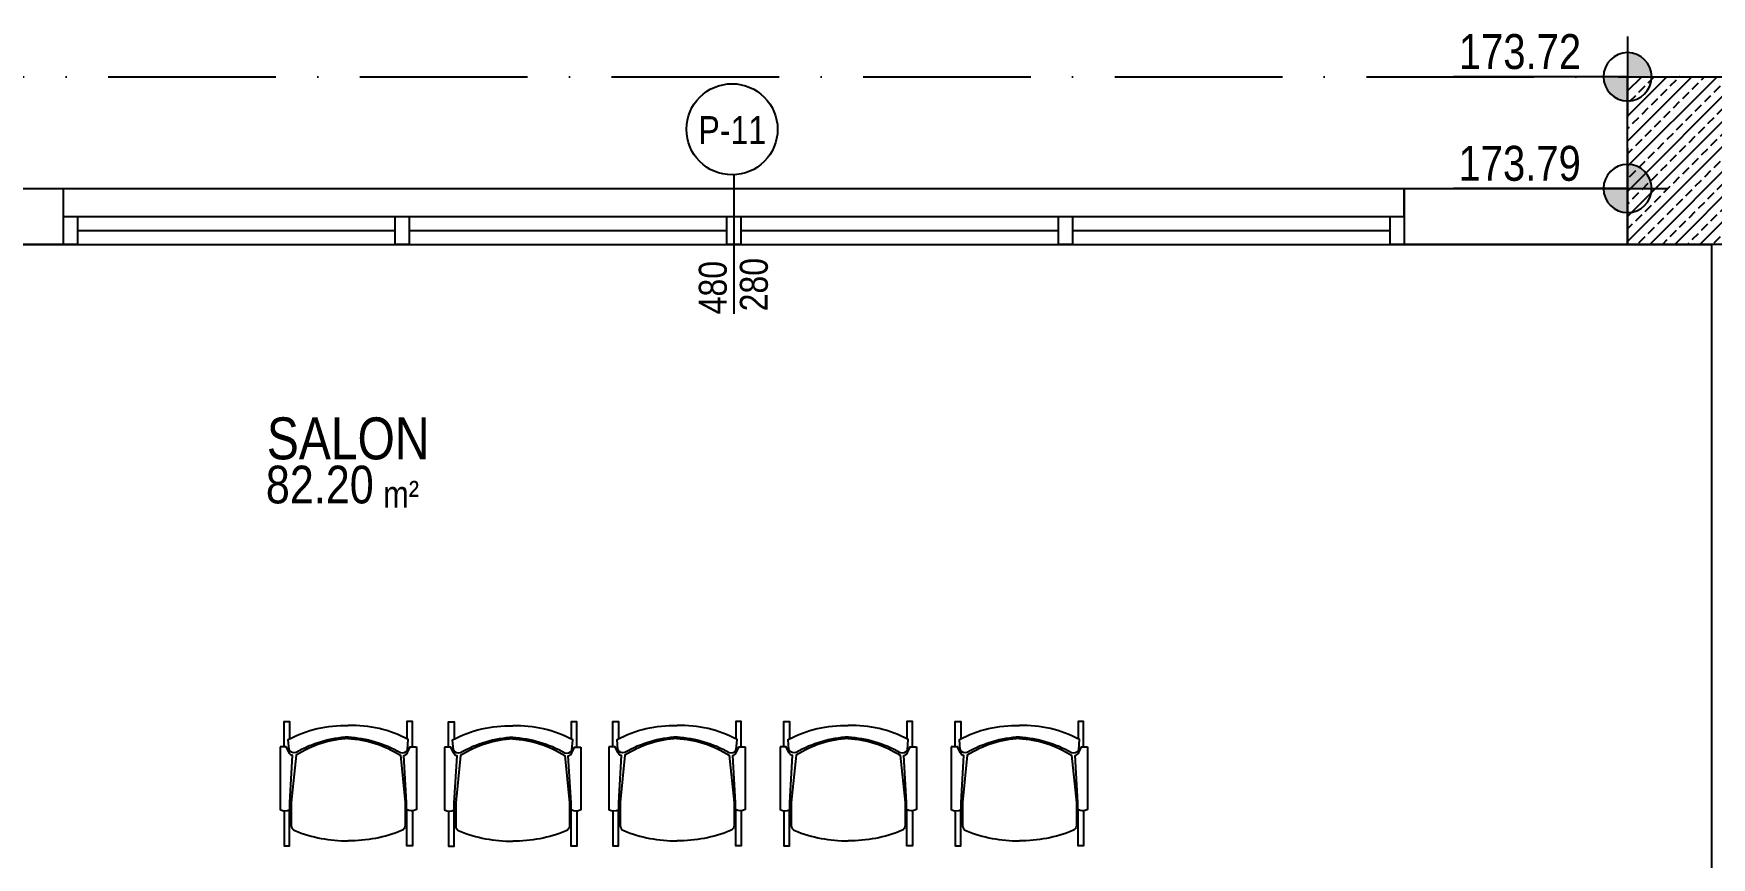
# Model space of a CAD drawing. Header units: millimetres. Extents: x 82776 to 137242, y 11666 to 27998.
# Drawn here: x 103856 to 104457, y 22892 to 23187 of the extents above; entities that cross this region are included whole.
import ezdxf
from ezdxf.enums import TextEntityAlignment as Align

# ---------------------------------------------------------------- set-up
doc = ezdxf.new("R2010")
doc.units = ezdxf.units.MM
doc.linetypes.add('ACAD_ISO10W100', pattern=[18, 12, -3, 0, -3])
doc.layers.add('0_IFC_Area', color=100, linetype='Continuous', plot=False)
for name, color, linetype in [('0_IFC_Elevation_5', 252, 'Continuous'), ('0_IFC_Grid', 14, 'ACAD_ISO10W100'), ('0_IFC_Hatch_Structure', 251, 'Continuous'), ('0_IFC_Notation_Level_200', 160, 'Continuous'), ('0_IFC_Room_Text(No)_50', 12, 'Continuous'), ('0_IFC_Text_Explanation_50', 231, 'Continuous'), ('0_IFC_Window_Text', 60, 'Continuous'), ('1_IFC_Concrete_Section', 50, 'Continuous'), ('2_IFC_Wall', 130, 'Continuous'), ('3_IFC_Window', 136, 'Continuous'), ('6_IFC_Furniture', 35, 'Continuous')]:
    doc.layers.add(name, color=color, linetype=linetype)
doc.styles.add('ARIAL-NARROW', font='ARIALN.TTF')
doc.styles.add('IFC_TEXT', font='ARIALN.TTF')

# ---------------------------------------------------------------- blocks, each defined once
blk = doc.blocks.new('B NK ST')
at = {"layer": '0_IFC_Hatch_Structure', "transparency": 33554687}
h = blk.add_hatch(dxfattribs=at)
h.set_pattern_fill('ANSI33', color=256, angle=180)
h.set_pattern_definition([(225, (-98017.972, -21881.323), (4.49012806, -4.49012806), []), (225, (-98022.462, -21881.323), (4.49012806, -4.49012806), [3.175, -1.5875])])
h.paths.add_polyline_path([(1319.98, 1230), (1359.98, 1230), (1359.98, 1170), (1319.98, 1170)])
at = {"layer": '1_IFC_Concrete_Section'}
blk.add_lwpolyline([(1319.98, 1230), (1359.98, 1230), (1359.98, 1170), (1319.98, 1170)], close=True, dxfattribs=at)
blk = doc.blocks.new('A$Ca679877e')
blk.add_wipeout([(21.42, 20.6), (21.42, 8.16), (22.14, 8), (22.81, 7.68), (22.81, -14.82), (21.42, -14.82), (21.42, -23.9), (19.42, -23.9), (19.42, -17.66), (14.57, -19.81), (9.5, -21.32), (3.99, -22.23), (-1.58, -22.4), (-7.16, -22.23), (-12.66, -21.32), (-17.74, -19.81), (-22.58, -17.66), (-22.58, -23.9), (-24.58, -23.9), (-24.58, -14.82), (-25.97, -14.82), (-25.97, 7.68), (-25.31, 8), (-24.58, 8.16), (-24.58, 20.6), (-22.58, 20.6), (-22.58, 7.75), (-21.97, 7.75), (-21.97, 13.33), (-21.63, 14.46), (-20.75, 15.18), (-16.12, 16.8), (-11.36, 17.97), (-6.51, 18.68), (-1.61, 18.92), (3.3, 18.69), (8.16, 17.98), (12.91, 16.82), (17.54, 15.2), (18.05, 14.9), (18.46, 14.46), (18.72, 13.93), (18.81, 13.33), (18.81, 7.75), (19.42, 7.75), (19.42, 20.6)]).dxf.layer = '6_IFC_Furniture'
at = {"layer": '6_IFC_Furniture'}
for points in [[(-24.58, 8.1), (-24.58, 20.6), (-22.58, 20.6), (-22.58, 7.6)], [(21.42, 8.1), (21.42, 20.6), (19.42, 20.6), (19.42, 7.6)], [(-24.58, -14.9), (-24.58, -23.9), (-22.58, -23.9), (-22.58, -17.66)], [(21.42, -14.9), (21.42, -23.9), (19.42, -23.9), (19.42, -17.66)]]:
    blk.add_lwpolyline(points, dxfattribs=at)
for points in [[(-1.47, -17.76, -0.129806), (-20.23, -11.75), (-21.97, 5.18), (-21.97, 13.33, -0.30894), (-20.7, 15.2, -0.09648), (-1.58, 18.92, -0.09648)], [(-1.69, -17.76, 0.129806), (17.07, -11.75), (18.81, 5.18), (18.81, 13.33, 0.30894), (17.54, 15.2, 0.09648), (-1.58, 18.92, 0.09648)], [(-1.47, -18.27, -0.119401), (-20.23, -12.75, 0.398658), (-22.8, -13.76), (-23.08, -17.4, 0.13244), (-1.58, -22.4)], [(-1.69, -18.27, 0.119401), (17.07, -12.75, -0.398658), (19.63, -13.76), (19.92, -17.4, -0.13244), (-1.58, -22.4)]]:
    blk.add_lwpolyline(points, format="xyb", dxfattribs=at)
for points in [[(-25.97, -14.82), (-25.97, 3.18), (-25.97, 7.68, -0.285714), (-22.47, 7.68), (-22.47, 5.18), (-21.51, -11.68, 0.220172), (-22.8, -12.76), (-23.77, -14.82)], [(22.81, -14.82), (22.81, 3.18), (22.81, 7.68, 0.285714), (19.31, 7.68), (19.31, 5.18), (18.34, -11.68, -0.220172), (19.63, -12.76), (20.6, -14.82)]]:
    blk.add_lwpolyline(points, format="xyb", close=True, dxfattribs=at)
blk = doc.blocks.new('B ZK PLAN')
at = {"layer": '2_IFC_Wall', "elevation": 425.74}
blk.add_lwpolyline([(639.99, -40), (1279.98, -40), (1279.98, -60), (639.99, -60)], close=True, dxfattribs=at)
at = {"rotation": 179.9999999999385}
for p in [(820.36, -254.64), (999.37, -254.64), (1060.65, -254.64)]:
    blk.add_blockref('A$Ca679877e', p, dxfattribs=at)
at = {"xscale": -1, "rotation": 179.9999999999385}
for p in [(882.39, -254.76), (941.25, -254.64)]:
    blk.add_blockref('A$Ca679877e', p, dxfattribs=at)
blk = doc.blocks.new('0_IFC_ROOM_TEXT_50')
at = {"layer": '0_IFC_Room_Text(No)_50', "insert": (13.22, -40.02), "char_height": 9.625, "attachment_point": 1, "style": 'IFC_TEXT'}
blk.add_mtext_dynamic_manual_height_columns('m²', width=16.6949, gutter_width=6.88, heights=[0], dxfattribs=at)
at = {"layer": '0_IFC_Room_Text(No)_50', "style": 'IFC_TEXT'}
blk.add_attdef('ROOM_NUMBER', text='', height=7.7, dxfattribs=at).set_placement((0.68, -10.73), align=Align.CENTER)
blk.add_attdef('ROOM_NAME', text='', height=13.47, dxfattribs=at).set_placement((0.68, -24.84), align=Align.MIDDLE_CENTER)
blk.add_attdef('AREA', text='', height=13.47, dxfattribs=at).set_placement((9.85, -49.66), align=Align.RIGHT)
at = {"layer": '0_IFC_Text_Explanation_50', "style": 'IFC_TEXT', "flags": 1}
for tag, p in [('DÖŞEME:', (-41.09, -64.38)), ('DUVAR:', (-41.09, -75.48)), ('TAVAN:', (-41.09, -86.74))]:
    blk.add_attdef(tag, p, '', height=7.7, dxfattribs=at)
blk = doc.blocks.new('B_ZK_NET ALAN')
at = {"layer": '0_IFC_Area'}
blk.add_lwpolyline([(1310.01, -640), (-20, -640), (-20, -40), (0, -40), (0, 0), (599.99, 0), (599.99, -40), (1310.01, -40)], close=True, dxfattribs=at)
ref = blk.add_blockref('0_IFC_ROOM_TEXT_50', (821.22, -84.6))
ref.add_attrib('ROOM_NAME', 'SALON', dxfattribs={"layer": '0_IFC_Room_Text(No)_50', "height": 15, "style": 'IFC_TEXT'}).set_placement((821.91, -109.44), align=Align.MIDDLE_CENTER)
ref.add_attrib('AREA', '82.20', dxfattribs={"layer": '0_IFC_Room_Text(No)_50', "height": 13.475, "style": 'IFC_TEXT'}).set_placement((831.07, -132.7), align=Align.RIGHT)
blk = doc.blocks.new('B_ZK AKS')
at = {"layer": '0_IFC_Grid', "ltscale": 5}
blk.add_lwpolyline([(-2125, 0), (125, 0)], dxfattribs=at)
blk = doc.blocks.new('PEN_280X480')
blk.add_wipeout([(-480, 0), (0, 0), (0, 20), (-480, 20)]).dxf.layer = '3_IFC_Window'
at = {"layer": '0_IFC_Elevation_5'}
blk.add_lwpolyline([(-480, 10), (-480, 20), (0, 20), (0, 10)], dxfattribs=at)
at = {"layer": '2_IFC_Wall'}
for points in [[(-480, 0), (-480, 20)], [(0, 0), (0, 20)]]:
    blk.add_lwpolyline(points, dxfattribs=at)
at = {"layer": '3_IFC_Window'}
blk.add_lwpolyline([(-480, 10), (-475, 10), (-475, 0), (-480, 0)], close=True, dxfattribs=at)
for points in [[(-475, 10), (0, 10)], [(-480, 0), (0, 0)], [(-475, 5), (0, 5)]]:
    blk.add_lwpolyline(points, dxfattribs=at)
for points in [[(-361.25, 0), (-356.25, 0), (-356.25, 10), (-361.25, 10)], [(-242.5, 0), (-237.5, 0), (-237.5, 10), (-242.5, 10)], [(-123.75, 0), (-118.75, 0), (-118.75, 10), (-123.75, 10)], [(-5, 0), (0, 0), (0, 10), (-5, 10)]]:
    blk.add_wipeout(points).dxf.layer = '3_IFC_Window'
for points in [[(-361.25, 10), (-356.25, 10), (-356.25, 0), (-361.25, 0)], [(-242.5, 10), (-237.5, 10), (-237.5, 0), (-242.5, 0)], [(-123.75, 10), (-118.75, 10), (-118.75, 0), (-123.75, 0)], [(-5, 10), (0, 10), (0, 0), (-5, 0)]]:
    blk.add_lwpolyline(points, close=True, dxfattribs=at)
blk = doc.blocks.new('*U1494')
at = {"layer": '0_IFC_Window_Text'}
blk.add_lwpolyline([(-32.61, -0.65), (-82.39, -0.65)], dxfattribs=at)
blk.add_circle((-16.31, 0), 16.31, dxfattribs=at)
at = {"layer": '0_IFC_Window_Text', "style": 'ARIAL-NARROW'}
blk.add_attdef('WINDOWTEXT', text='', height=10, rotation=270, dxfattribs=at).set_placement((-21.59, -0.1), align=Align.CENTER)
for tag, p in [('GENISLIK', (-82.54, 1.89)), ('YUKSEKLIK', (-81.47, -12.81))]:
    blk.add_attdef(tag, p, '', height=10, dxfattribs=at)
blk = doc.blocks.new('B ZK DOGRAMA')
blk.add_blockref('PEN_280X480', (1239.99, 1170, 425.74))
at = {"rotation": 90}
blk.add_blockref('*U1494', (999.34, 1227.5, 851.49), dxfattribs=at).add_auto_attribs({'YUKSEKLIK': '280', 'GENISLIK': '480', 'WINDOWTEXT': 'P-11'})
blk = doc.blocks.new('0_IFC_NOTATION_LEVEL_200')
at = {"layer": '0_IFC_Notation_Level_200'}
h = blk.add_hatch(color=256, dxfattribs=at)
h.dxf.hatch_style = 1
h.paths.add_polyline_path([(0, 0), (0, 576, 0.414214), (-576, 0)])
h.paths.add_polyline_path([(0, -576, 0.414214), (576, 0), (0, 0)])
for p, q in [((0, 960), (0, -960)), ((0, 0), (-960, 0)), ((0, 0), (4154, 0))]:
    blk.add_line(p, q, dxfattribs=at)
blk.add_circle((0, 0), 576, dxfattribs=at)
at = {"layer": '0_IFC_Notation_Level_200', "style": 'IFC_TEXT'}
for tag, p in [('LEVEL_ABOVE', (549, 185)), ('LEVEL_BELOW', (549, -1005))]:
    blk.add_attdef(tag, p, '', height=800, dxfattribs=at)
blk = doc.blocks.new('B KOSE KOTLARI')
ref = blk.add_blockref('0_IFC_NOTATION_LEVEL_200', (1319.98, 0), dxfattribs=dict(xscale=-0.015, yscale=0.015, zscale=0.015))
ref.add_attrib('LEVEL_ABOVE', '173.72', (1259.55, 2.78), dxfattribs={"layer": '0_IFC_Notation_Level_200', "height": 12.5, "rotation": 0, "style": 'IFC_TEXT'})
ref = blk.add_blockref('0_IFC_NOTATION_LEVEL_200', (1319.98, -40, 425.74), dxfattribs=dict(xscale=-0.015, yscale=0.015, zscale=0.015))
ref.add_attrib('LEVEL_ABOVE', '173.79', (1259.44, -37.22, 425.74), dxfattribs={"layer": '0_IFC_Notation_Level_200', "height": 12.5, "rotation": 0, "style": 'IFC_TEXT'})

msp = doc.modelspace()

# ---------------------------------------------------------------- block references
for name, p in [('B_ZK AKS', (105106.78, 23171.55, -425.74)), ('B NK ST', (103106.78, 21941.55, -425.74))]:
    msp.add_blockref(name, p)

# ---------------------------------------------------------------- next in the draw order: block references
msp.add_blockref('B ZK PLAN', (103146.78, 23171.55, -425.74))

# ---------------------------------------------------------------- next in the draw order: block references
msp.add_blockref('B_ZK_NET ALAN', (103146.78, 23151.55))

# ---------------------------------------------------------------- next in the draw order: block references
msp.add_blockref('B ZK DOGRAMA', (103106.78, 21941.55, -425.74))

# ---------------------------------------------------------------- next in the draw order: block references
msp.add_blockref('B KOSE KOTLARI', (103106.78, 23171.55, -425.74))

doc.saveas('drawing.dxf')
